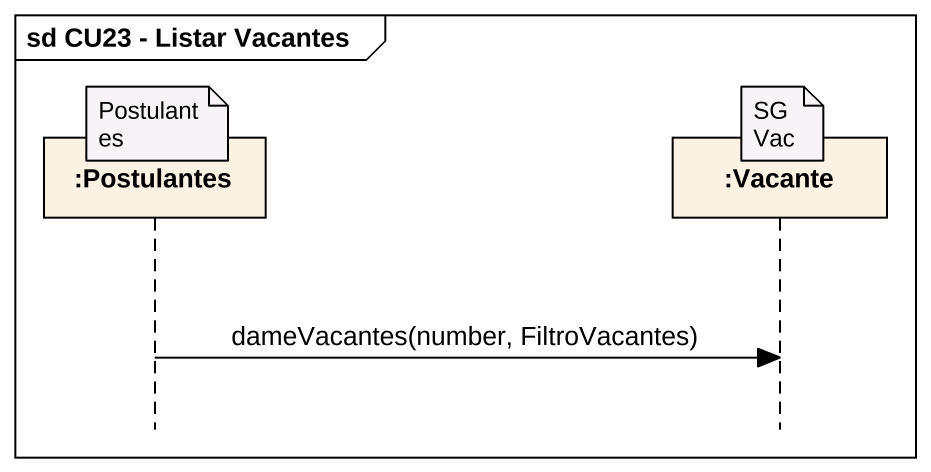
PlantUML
@startuml
mainframe sd CU23 - Listar Vacantes
hide footbox
participant ":Postulantes" as Postulantes
participant ":Vacante" as Vacante

note over Postulantes : Postulantes
note over Vacante : SGVac
Postulantes -> Vacante : dameVacantes(number, FiltroVacantes)
@enduml
